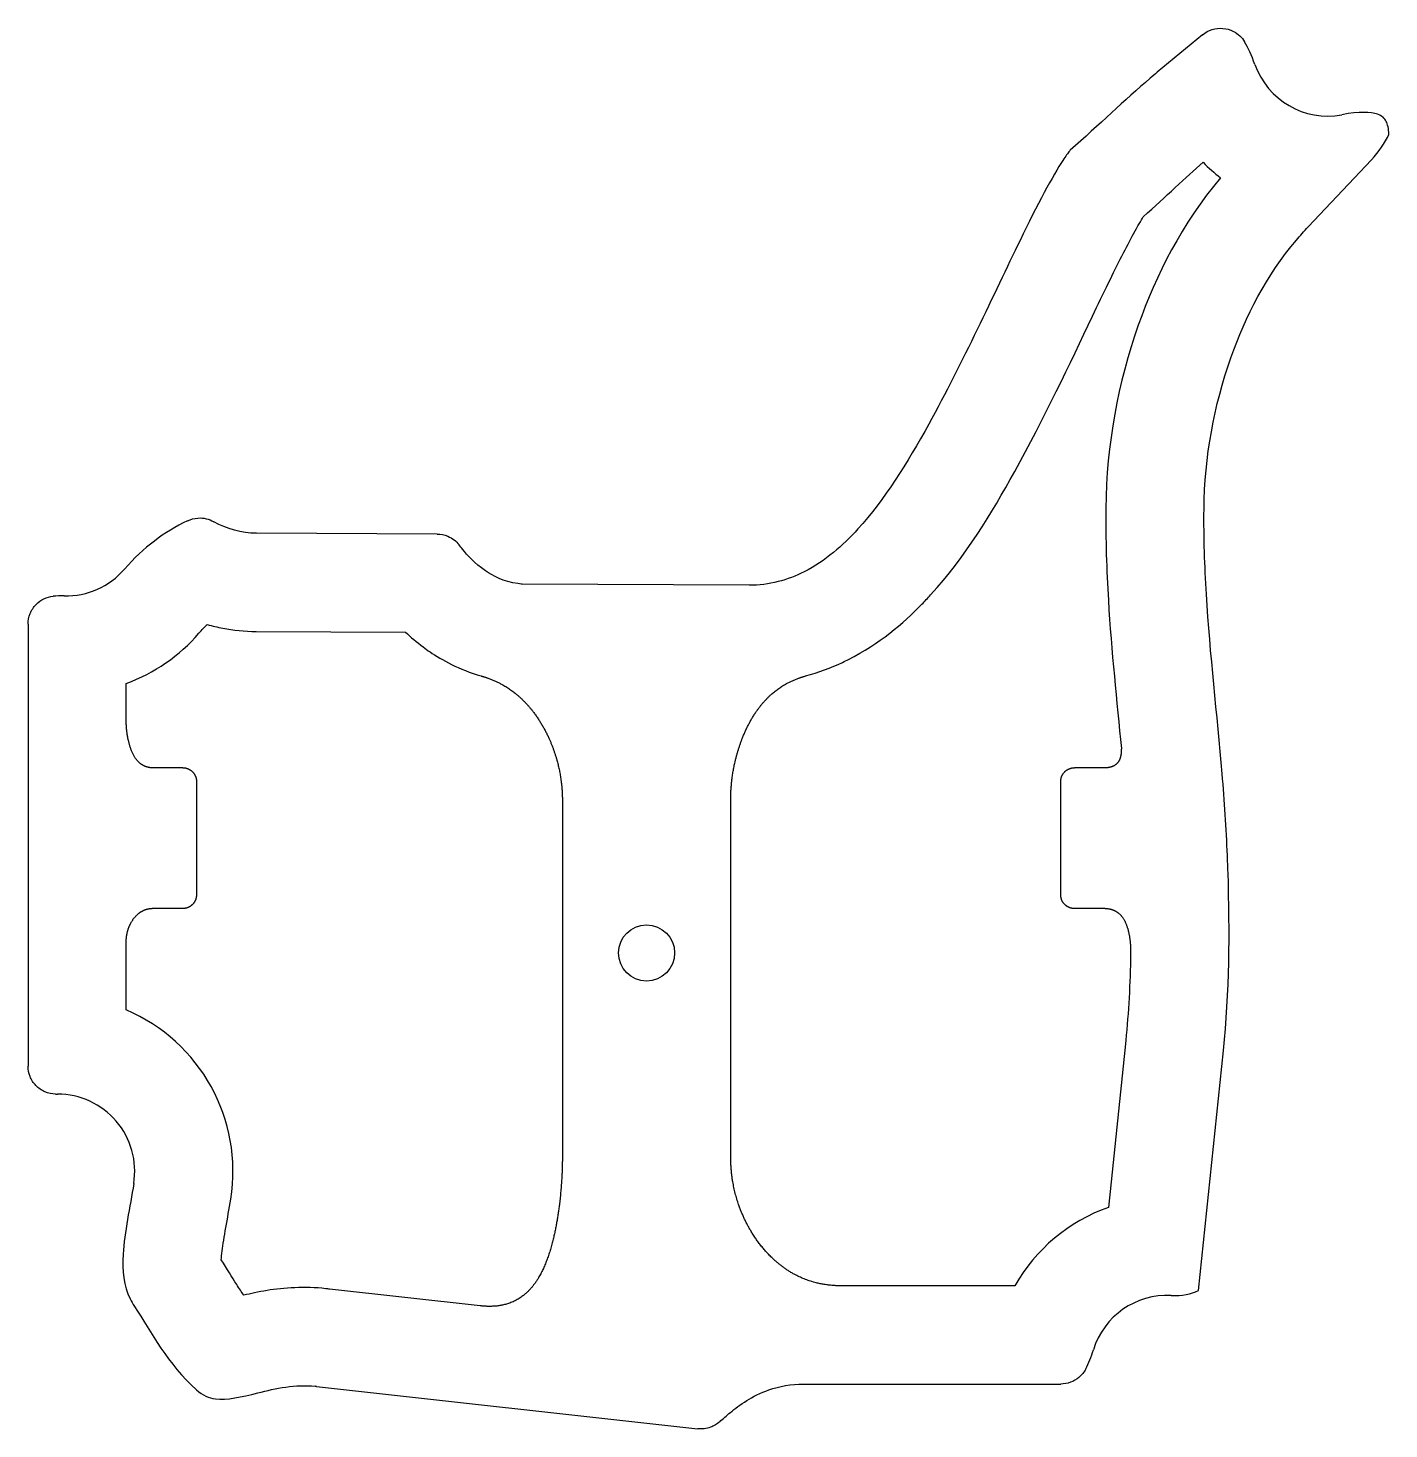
# Model space of a CAD drawing. Header units: millimetres. Extents: x -0.1 to 96.9, y -61.4 to 38.5.
import ezdxf

# ---------------------------------------------------------------- set-up
doc = ezdxf.new("R2010")
doc.units = ezdxf.units.MM
doc.layers.get('0').update_dxf_attribs({"linetype": 'CONTINUOUS'})

msp = doc.modelspace()

# ---------------------------------------------------------------- linework, layer by layer
for p, q in [((83.623, 38.025), (80.393, 35.345)), ((91.143, 24.325), (95.649, 29.105)), ((29.058, 2.424), (16.182, 2.486)), ((51.292, -1.225), (35.11, -1.145)), ((-0.107, -3.996), (-0.107, -35.499)), ((16.148, -4.514), (26.806, -4.566)), ((6.893, -10.874), (6.893, -8.223)), ((10.893, -14.25), (8.893, -14.25)), ((76.518, -14.25), (74.518, -14.25)), ((11.923, -19.25), (11.923, -15.219)), ((73.488, -15.219), (73.488, -19.25)), ((37.983, -16.553), (37.983, -41.947)), ((49.983, -41.947), (49.983, -16.553)), ((11.923, -23.281), (11.923, -19.25)), ((73.488, -19.25), (73.488, -23.281)), ((8.893, -24.25), (10.893, -24.25)), ((74.518, -24.25), (76.518, -24.25)), ((6.893, -31.497), (6.893, -26.658)), ((78.14, -33.669), (76.903, -45.574)), ((83.324, -51.501), (85.102, -34.393)), ((32.126, -52.591), (21.395, -51.402)), ((70.229, -51.166), (57.933, -51.166)), ((20.452, -58.34), (47.639, -61.353)), ((55.158, -58.166), (73.512, -58.166))]:
    msp.add_line(p, q)
msp.add_circle((43.983, -27.435), 2)
for centre, radius, start, end in [((92.537, 37.727), 5.5, 199.30787, 280.60056), ((92.537, 37.727), 12.5, 224.74355, 232.33266), ((2.605, 3.519), 5.5, 268.61838, 319.26925), ((2.605, 3.519), 12.5, 290.06021, 319.26925), ((2, -43), 12.5, -9.14374, 66.95601), ((2, -43), 5.5, -9.14374, 90), ((81.092, -57.351), 12.5, 109.58133, 150.34652), ((20.249, -59.319), 8, 81.76494, 83.67648), ((81.092, -57.351), 5.5, 86.99668, 162.77987), ((20.249, -59.319), 1, 78.26807, 83.67648)]:
    msp.add_arc(centre, radius, start, end)
for points, degree, knots in [([(83.623, 38.025), (83.823, 38.191), (84.054, 38.316), (84.551, 38.472), (84.813, 38.5), (85.332, 38.456), (85.584, 38.383), (85.98, 38.179), (86.132, 38.072), (86.401, 37.82), (86.518, 37.676), (86.613, 37.518)], 3, [0, 0, 0, 0, 0.0781289, 0.0781289, 0.1562578, 0.1562578, 0.2343867, 0.2343867, 0.2897526, 0.2897526, 0.3451185, 0.3451185, 0.3451185, 0.3451185]), ([(96.906, 30.917), (96.89, 31.325), (96.812, 31.636), (96.707, 31.841), (96.578, 32.091), (96.443, 32.229), (96.077, 32.354), (95.63, 32.506), (94.791, 32.553), (93.549, 32.321)], 3, [-0.4648241, -0.4648241, -0.4648241, -0.4648241, -0.339744, -0.339744, -0.339744, -0.1868295, -0.1868295, -0.1868295, 0, 0, 0, 0]), ([(74.185, 29.784), (74.172, 29.768), (74.154, 29.748), (74.133, 29.722), (74.033, 29.601), (73.853, 29.371), (73.652, 29.064), (72.956, 28.003), (71.84, 25.896), (70.606, 23.365), (68.734, 19.523), (66.508, 14.622), (64.1, 10.265), (62.554, 7.468), (60.949, 4.882), (59.048, 2.789), (57.964, 1.595), (56.743, 0.51), (55.221, -0.262), (54.063, -0.849), (52.713, -1.232), (51.292, -1.225)], 3, [0.0316395, 0.0316395, 0.0316395, 0.0316395, 0.044379, 0.044379, 0.044379, 0.1039603, 0.1039603, 0.1039603, 0.3046044, 0.3046044, 0.3046044, 0.6089125, 0.6089125, 0.6089125, 0.8044563, 0.8044563, 0.8044563, 0.9161841, 0.9161841, 0.9161841, 1, 1, 1, 1]), ([(84.899, 27.832), (82.139, 24.54), (80.292, 20.889), (79.035, 17.311), (77.599, 13.222), (76.764, 8.826), (76.722, 4.26)], 3, [0.0524789, 0.0524789, 0.0524789, 0.0524789, 0.4432535, 0.4432535, 0.4432535, 0.8953787, 0.8953787, 0.8953787, 0.8953787]), ([(55.324, -7.69), (56.254, -7.436), (57.129, -7.104), (57.949, -6.719), (58.097, -6.649), (58.242, -6.578), (58.386, -6.505), (60.569, -5.399), (62.281, -3.948), (63.611, -2.577), (63.826, -2.355), (64.032, -2.135), (64.23, -1.917), (66.749, 0.857), (68.568, 3.879), (70.226, 6.879), (72.314, 10.656), (74.174, 14.613), (75.773, 17.961), (76.167, 18.784), (76.543, 19.568), (76.899, 20.298), (77.576, 21.687), (78.203, 22.919), (78.702, 23.838), (78.99, 24.367), (79.24, 24.799), (79.394, 25.049)], 3, [-0.9552114, -0.9552114, -0.9552114, -0.9552114, -0.9221241, -0.9221241, -0.9221241, -0.9161841, -0.9161841, -0.9161841, -0.820011, -0.820011, -0.820011, -0.8044563, -0.8044563, -0.8044563, -0.6089125, -0.6089125, -0.6089125, -0.364654, -0.364654, -0.364654, -0.3046044, -0.3046044, -0.3046044, -0.1895157, -0.1895157, -0.1895157, -0.1233064, -0.1233064, -0.1233064, -0.1233064]), ([(83.722, 4.196), (83.756, 7.955), (84.44, 11.576), (85.639, 14.991), (86.685, 17.967), (88.174, 20.858), (90.304, 23.383), (90.574, 23.704), (90.854, 24.018), (91.143, 24.325)], 3, [-0.8953787, -0.8953787, -0.8953787, -0.8953787, -0.4432535, -0.4432535, -0.4432535, -0.0499784, -0.0499784, -0.0499784, 0, 0, 0, 0]), ([(11.261, 3.371), (11.495, 3.485), (11.749, 3.552), (12.204, 3.581), (12.399, 3.564), (12.779, 3.476), (12.961, 3.404), (13.13, 3.307)], 3, [0, 0, 0, 0, 0.0781289, 0.0781289, 0.1366004, 0.1366004, 0.1950719, 0.1950719, 0.1950719, 0.1950719]), ([(29.058, 2.424), (29.319, 2.422), (29.577, 2.37), (29.975, 2.204), (30.124, 2.118), (30.397, 1.91), (30.52, 1.789), (30.625, 1.654)], 3, [0, 0, 0, 0, 0.0781289, 0.0781289, 0.1295644, 0.1295644, 0.1809999, 0.1809999, 0.1809999, 0.1809999]), ([(35.11, -1.145), (35.088, -1.142), (35.067, -1.139), (35.045, -1.136), (34.969, -1.125), (34.893, -1.115), (34.817, -1.105), (33.797, -0.965), (33.02, -0.551), (32.499, -0.195), (31.692, 0.357), (31.216, 0.927), (30.874, 1.343), (30.788, 1.449), (30.705, 1.553), (30.625, 1.654)], 3, [-1.094252, -1.094252, -1.094252, -1.094252, -1.0733071, -1.0733071, -1.0733071, -1, -1, -1, -0.8807382, -0.8807382, -0.8807382, -0.6909317, -0.6909317, -0.6909317, -0.6457812, -0.6457812, -0.6457812, -0.6457812]), ([(-0.107, -3.996), (-0.107, -3.736), (-0.056, -3.478), (0.142, -2.996), (0.287, -2.777), (0.632, -2.427), (0.822, -2.292), (1.239, -2.092), (1.463, -2.029), (1.693, -2.006)], 3, [0, 0, 0, 0, 0.0781289, 0.0781289, 0.1562578, 0.1562578, 0.2256281, 0.2256281, 0.2949984, 0.2949984, 0.2949984, 0.2949984]), ([(12.672, -4.023), (13.034, -4.124), (13.4, -4.21), (13.772, -4.281), (14.533, -4.426), (15.317, -4.51), (16.148, -4.514)], 3, [0.95796609, 0.95796609, 0.95796609, 0.95796609, 0.97177149, 0.97177149, 0.97177149, 1, 1, 1, 1]), ([(26.806, -4.566), (27.17, -4.913), (27.595, -5.277), (28.056, -5.621), (28.216, -5.741), (28.381, -5.859), (28.549, -5.974), (29.36, -6.528), (30.612, -7.238), (32.196, -7.69)], 3, [0.8004279, 0.8004279, 0.8004279, 0.8004279, 0.8600259, 0.8600259, 0.8600259, 0.8807382, 0.8807382, 0.8807382, 0.9703656, 0.9703656, 0.9703656, 0.9703656]), ([(77.828, -12.863), (77.828, -12.989), (77.818, -13.278), (77.749, -13.694), (77.555, -14.021), (77.163, -14.205), (76.754, -14.25), (76.518, -14.25)], 5, [-0.5480283, -0.5480283, -0.5480283, -0.5480283, -0.5480283, -0.5480283, -0.4, -0.2, 0, 0, 0, 0, 0, 0]), ([(85.102, -34.393), (85.534, -30.244), (85.572, -26.004), (85.433, -21.698), (85.42, -21.293), (85.405, -20.889), (85.389, -20.485)], 3, [-1, -1, -1, -1, -0.3263996, -0.3263996, -0.3263996, -0.2631234, -0.2631234, -0.2631234, -0.2631234]), ([(1.849, -37.498), (1.589, -37.493), (1.332, -37.436), (0.855, -37.228), (0.638, -37.078), (0.276, -36.704), (0.133, -36.484), (-0.058, -36.006), (-0.107, -35.753), (-0.107, -35.499)], 3, [0, 0, 0, 0, 0.0781289, 0.0781289, 0.1562578, 0.1562578, 0.2343867, 0.2343867, 0.3107379, 0.3107379, 0.3107379, 0.3107379]), ([(7.43, -43.874), (7.158, -45.562), (6.774, -47.328), (6.673, -48.919), (6.597, -50.104), (6.699, -51.147), (7.17, -52.1), (7.257, -52.276), (7.358, -52.452), (7.473, -52.627)], 3, [0, 0, 0, 0, 0.531009, 0.531009, 0.531009, 0.92658, 0.92658, 0.92658, 1, 1, 1, 1]), ([(13.662, -49.307), (13.674, -49.144), (13.697, -48.927), (13.731, -48.671), (13.852, -47.767), (14.119, -46.369), (14.341, -44.986)], 3, [-0.5174764, -0.5174764, -0.5174764, -0.5174764, -0.4032572, -0.4032572, -0.4032572, 0, 0, 0, 0]), ([(15.275, -51.834), (15.114, -51.603), (14.945, -51.346), (14.769, -51.072), (14.437, -50.553), (14.081, -49.965), (13.662, -49.307)], 3, [0.510646, 0.510646, 0.510646, 0.510646, 0.5710608, 0.5710608, 0.5710608, 0.6851102, 0.6851102, 0.6851102, 0.6851102]), ([(21.13, -51.368), (19.621, -51.201), (18.128, -51.305), (16.939, -51.497), (16.306, -51.599), (15.75, -51.721), (15.275, -51.834)], 3, [0, 0, 0, 0, 0.2188264, 0.2188264, 0.2188264, 0.3352436, 0.3352436, 0.3352436, 0.3352436]), ([(75.289, -57.084), (75.169, -57.316), (75.006, -57.522), (74.628, -57.843), (74.423, -57.962), (73.981, -58.125), (73.747, -58.166), (73.512, -58.166)], 3, [0, 0, 0, 0, 0.0781289, 0.0781289, 0.1487498, 0.1487498, 0.2193706, 0.2193706, 0.2193706, 0.2193706]), ([(11.894, -58.573), (12.35, -58.979), (12.763, -59.153), (13.26, -59.222), (14.053, -59.332), (15.106, -59.087), (16.282, -58.793), (17.545, -58.478), (18.958, -58.17), (20.359, -58.325)], 3, [-1, -1, -1, -1, -0.767767, -0.767767, -0.767767, -0.397397, -0.397397, -0.397397, 0, 0, 0, 0]), ([(49.201, -60.849), (49.421, -60.649), (49.676, -60.426), (49.962, -60.19), (50.605, -59.66), (51.5, -59.011), (52.698, -58.588), (53.462, -58.318), (54.308, -58.166), (55.158, -58.166)], 3, [-0.4517207, -0.4517207, -0.4517207, -0.4517207, -0.353678, -0.353678, -0.353678, -0.1363324, -0.1363324, -0.1363324, 0, 0, 0, 0]), ([(49.201, -60.849), (49.007, -61.023), (48.782, -61.159), (48.394, -61.298), (48.245, -61.333), (47.943, -61.369), (47.791, -61.37), (47.639, -61.353)], 3, [0, 0, 0, 0, 0.0781289, 0.0781289, 0.1237626, 0.1237626, 0.1693963, 0.1693963, 0.1693963, 0.1693963])]:
    msp.add_open_spline(points, degree=degree, knots=knots)
for points, degree in [([(87.347, 35.908), (87.119, 36.557), (86.872, 37.088), (86.613, 37.518)], 3), ([(80.393, 35.345), (80.224, 35.204), (80.055, 35.063), (79.887, 34.92)], 3), ([(79.887, 34.92), (78.061, 33.373), (76.243, 31.603), (74.185, 29.784)], 3), ([(95.649, 29.105), (96.195, 29.685), (96.611, 30.302), (96.906, 30.917)], 3), ([(79.394, 25.049), (81.016, 26.504), (82.411, 27.828), (83.659, 28.928)], 3), ([(76.722, 4.26), (76.702, 2.055), (76.772, -0.14), (76.901, -2.277)], 3), ([(83.889, -1.854), (83.767, 0.154), (83.703, 2.172), (83.722, 4.196)], 3), ([(11.261, 3.371), (9.608, 2.568), (8.108, 1.48), (6.773, -0.07)], 3), ([(16.182, 2.486), (15.132, 2.491), (14.056, 2.776), (13.13, 3.307)], 3), ([(2.473, -1.98), (2.193, -1.973), (1.934, -1.982), (1.693, -2.006)], 3), ([(85.018, -14.666), (84.663, -10.423), (84.149, -6.163), (83.889, -1.854)], 3), ([(76.901, -2.277), (77.125, -5.979), (77.509, -9.496), (77.828, -12.863)], 3), ([(12.078, -4.638), (12.282, -4.4), (12.476, -4.202), (12.672, -4.023)], 3), ([(32.196, -7.69), (32.67, -7.825), (33.562, -8.16), (34.728, -8.854), (35.975, -10.11), (37.113, -12.047), (37.7, -13.776), (37.931, -15.14), (37.983, -16.077), (37.983, -16.553)], 5), ([(49.983, -16.553), (49.983, -16.093), (50.025, -15.181), (50.218, -13.834), (50.713, -12.094), (51.708, -10.119), (52.857, -8.839), (53.977, -8.144), (54.854, -7.818), (55.324, -7.69)], 5), ([(8.893, -14.25), (8.691, -14.25), (8.321, -14.205), (7.868, -14.005), (7.439, -13.512), (7.109, -12.675), (6.961, -11.941), (6.905, -11.399), (6.893, -11.048), (6.893, -10.874)], 5), ([(11.923, -15.219), (11.923, -15.149), (11.912, -15.014), (11.863, -14.831), (11.741, -14.622), (11.518, -14.416), (11.295, -14.304), (11.104, -14.26), (10.965, -14.25), (10.893, -14.25)], 5), ([(74.518, -14.25), (74.445, -14.25), (74.307, -14.26), (74.115, -14.304), (73.893, -14.416), (73.67, -14.622), (73.548, -14.831), (73.499, -15.014), (73.488, -15.149), (73.488, -15.219)], 5), ([(85.389, -20.485), (85.31, -18.544), (85.18, -16.607), (85.018, -14.666)], 3), ([(10.893, -24.25), (10.965, -24.25), (11.104, -24.24), (11.295, -24.195), (11.518, -24.084), (11.741, -23.878), (11.863, -23.669), (11.912, -23.486), (11.923, -23.351), (11.923, -23.281)], 5), ([(73.488, -23.281), (73.488, -23.351), (73.499, -23.486), (73.548, -23.669), (73.67, -23.878), (73.893, -24.084), (74.115, -24.195), (74.307, -24.24), (74.445, -24.25), (74.518, -24.25)], 5), ([(6.893, -26.658), (6.893, -26.504), (6.911, -26.206), (6.992, -25.78), (7.198, -25.259), (7.595, -24.711), (8.026, -24.402), (8.426, -24.277), (8.731, -24.25), (8.893, -24.25)], 5), ([(76.518, -24.25), (76.732, -24.25), (77.123, -24.29), (77.593, -24.472), (78.019, -24.92), (78.324, -25.696), (78.448, -26.403), (78.489, -26.951), (78.494, -27.321), (78.491, -27.507)], 5), ([(78.491, -27.507), (78.455, -29.622), (78.347, -31.678), (78.14, -33.669)], 3), ([(1.849, -37.498), (1.899, -37.499), (1.949, -37.5), (2, -37.5)], 3), ([(37.983, -41.947), (37.983, -42.478), (37.955, -43.571), (37.828, -45.304), (37.481, -47.724), (36.614, -50.51), (35.364, -52.093), (33.956, -52.638), (32.777, -52.663), (32.126, -52.591)], 5), ([(57.933, -51.166), (57.318, -51.166), (56.152, -51.061), (54.599, -50.586), (52.883, -49.406), (51.259, -47.313), (50.399, -45.315), (50.058, -43.682), (49.983, -42.535), (49.983, -41.947)], 5), ([(81.38, -51.858), (82.168, -51.9), (82.776, -51.766), (83.324, -51.501)], 3), ([(7.473, -52.627), (8.67, -54.441), (9.856, -56.756), (11.894, -58.573)], 3), ([(75.289, -57.084), (75.497, -56.681), (75.681, -56.231), (75.839, -55.722)], 3)]:
    msp.add_open_spline(points, degree=degree)

doc.saveas('drawing.dxf')
